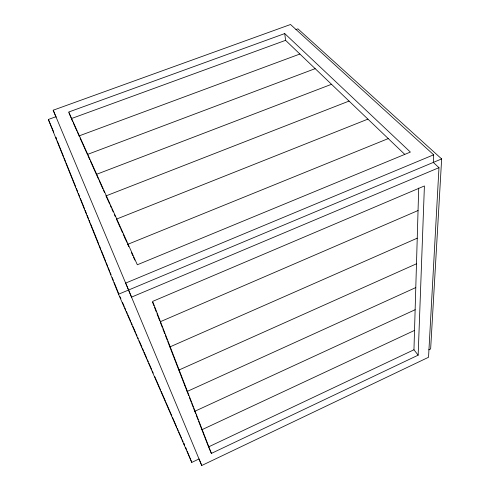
<?xml version="1.0" encoding="UTF-8"?>
<svg xmlns="http://www.w3.org/2000/svg" width="490" height="490" viewBox="0 0 490 490"><rect width="100%" height="100%" fill="white"/><g stroke="black" fill="none" stroke-linecap="round" stroke-linejoin="round"><path stroke-width="0.73" d="M413.958 349.762L208.544 446.898L211.386 453.409L418.154 355.164L413.958 349.762L418.711 188.087M418.154 355.164L424.407 185.967L152.641 301.399L211.386 453.409M56.081 117.147L53.196 110.213L290.521 24.5L433.662 154.803L433.301 162.417L438.979 167.666L428.536 357.265L201.751 465.5L199.014 458.965L191.78 462.401L118.543 294.227L48.351 119.474L55.915 116.73M295.923 29.553L297.902 28.837L441.649 158.925L430.643 348.929L428.744 349.829M201.898 429.73L414.528 330.407M194.763 411.306L415.134 309.723M187.088 391.479L415.79 287.569M178.807 370.091L416.488 263.785M169.846 346.938L417.241 238.177M160.114 321.801L418.05 210.535M438.979 167.666L131.534 297.124L53.196 110.213M118.543 294.227L441.649 158.925M433.662 154.803L125.661 283.085L201.751 465.5M127.743 244.339L388.258 138.584M116.436 219.134L367.916 119.125M106.012 195.896L349.058 101.075M96.365 174.397L331.522 84.292M87.416 154.454L315.168 68.649M79.092 135.901L299.892 54.029M404.752 154.368L285.578 40.339L71.326 118.592L72.575 121.379M284.739 33.571L68.704 112.032L137.335 264.772L410.381 152.078L284.739 33.571L285.578 40.339M73.194 122.745L76.948 131.124M77.536 132.441L79.447 136.698M80.017 137.96L87.257 154.099M87.882 155.495L89.756 159.673M90.381 161.063L94.515 170.269M94.754 170.814L98.545 179.254M99.127 180.559L102.876 188.913M103.5 190.304L104.456 192.429M105.999 195.878L109.687 204.097M110.373 205.622L111.31 207.711M111.836 208.881L113.184 211.888M114.286 214.351L115.211 216.402M116.308 218.852L120.105 227.311M120.681 228.597L122.555 232.775M123.162 234.122L124.993 238.207M125.054 238.342L126.824 242.293M127.553 243.916L128.803 246.697M131.436 252.564L132.864 255.749M133.488 257.14L134.817 260.104M119.983 296.646L120.895 298.753M122.42 302.257L124.252 306.464M124.858 307.867L125.777 309.974M126.383 311.377L127.302 313.478M127.908 314.88L130.652 321.195M131.265 322.598L132.178 324.699M132.79 326.101L135.534 332.416M136.147 333.819L137.059 335.92M137.672 337.322L138.278 338.725M139.197 340.832L141.941 347.141M142.547 348.543L143.466 350.65M144.072 352.053L146.816 358.362M147.429 359.764L148.341 361.871M148.954 363.274L151.698 369.583M152.31 370.985L153.223 373.092M154.748 376.596L160.542 389.924M161.155 391.326L165.424 401.139M166.03 402.541L171.825 415.869M172.437 417.272L176.706 427.09M177.319 428.493L178.231 430.594M178.844 431.996L181.588 438.311M182.194 439.714L183.113 441.815M184.638 445.324L183.719 443.217L184.344 444.614M48.351 119.474L53.771 132.129M55.854 137.396L56.454 138.799M185.704 447.529L186.574 449.655M187.149 451.07L191.78 462.401M55.836 137.396L56.693 139.521M57.263 140.936L63.529 156.512M64.098 157.927L65.519 161.467M66.089 162.882L75.766 186.953M76.336 188.368L77.763 191.909M78.333 193.323L79.754 196.864M80.323 198.279L84.592 208.893M85.162 210.314L86.589 213.848M87.159 215.269L88.58 218.81M89.149 220.224L90.007 222.344M90.577 223.765L98.833 244.29M99.403 245.704L100.824 249.245M101.393 250.66L105.662 261.28M106.232 262.695L107.659 266.235M108.229 267.65L109.65 271.19M110.219 272.605L111.071 274.731M112.21 277.561L113.349 280.39M114.207 282.516L118.764 293.841M68.968 112.688L71.068 117.937M152.506 302.14L153.927 305.815M154.479 307.242L156.31 311.971M156.959 313.655L157.786 315.793M157.939 316.185L158.754 318.292M158.895 318.641L159.722 320.779M160.383 322.5L161.198 324.594M161.375 325.054L162.202 327.191M162.821 328.784L164.714 333.672M165.253 335.068L167.17 340.017M167.721 341.444L170.477 348.568M170.661 349.045L172.958 354.981M173.105 355.354L176.363 363.776M176.547 364.248L184.822 385.624M184.883 385.777L188.736 395.73M189.281 397.145L191.198 402.1M191.719 403.435L193.121 407.055M193.666 408.476L195.59 413.431M196.129 414.834L198.064 419.826M198.603 421.229L208.281 446.212"/></g></svg>
